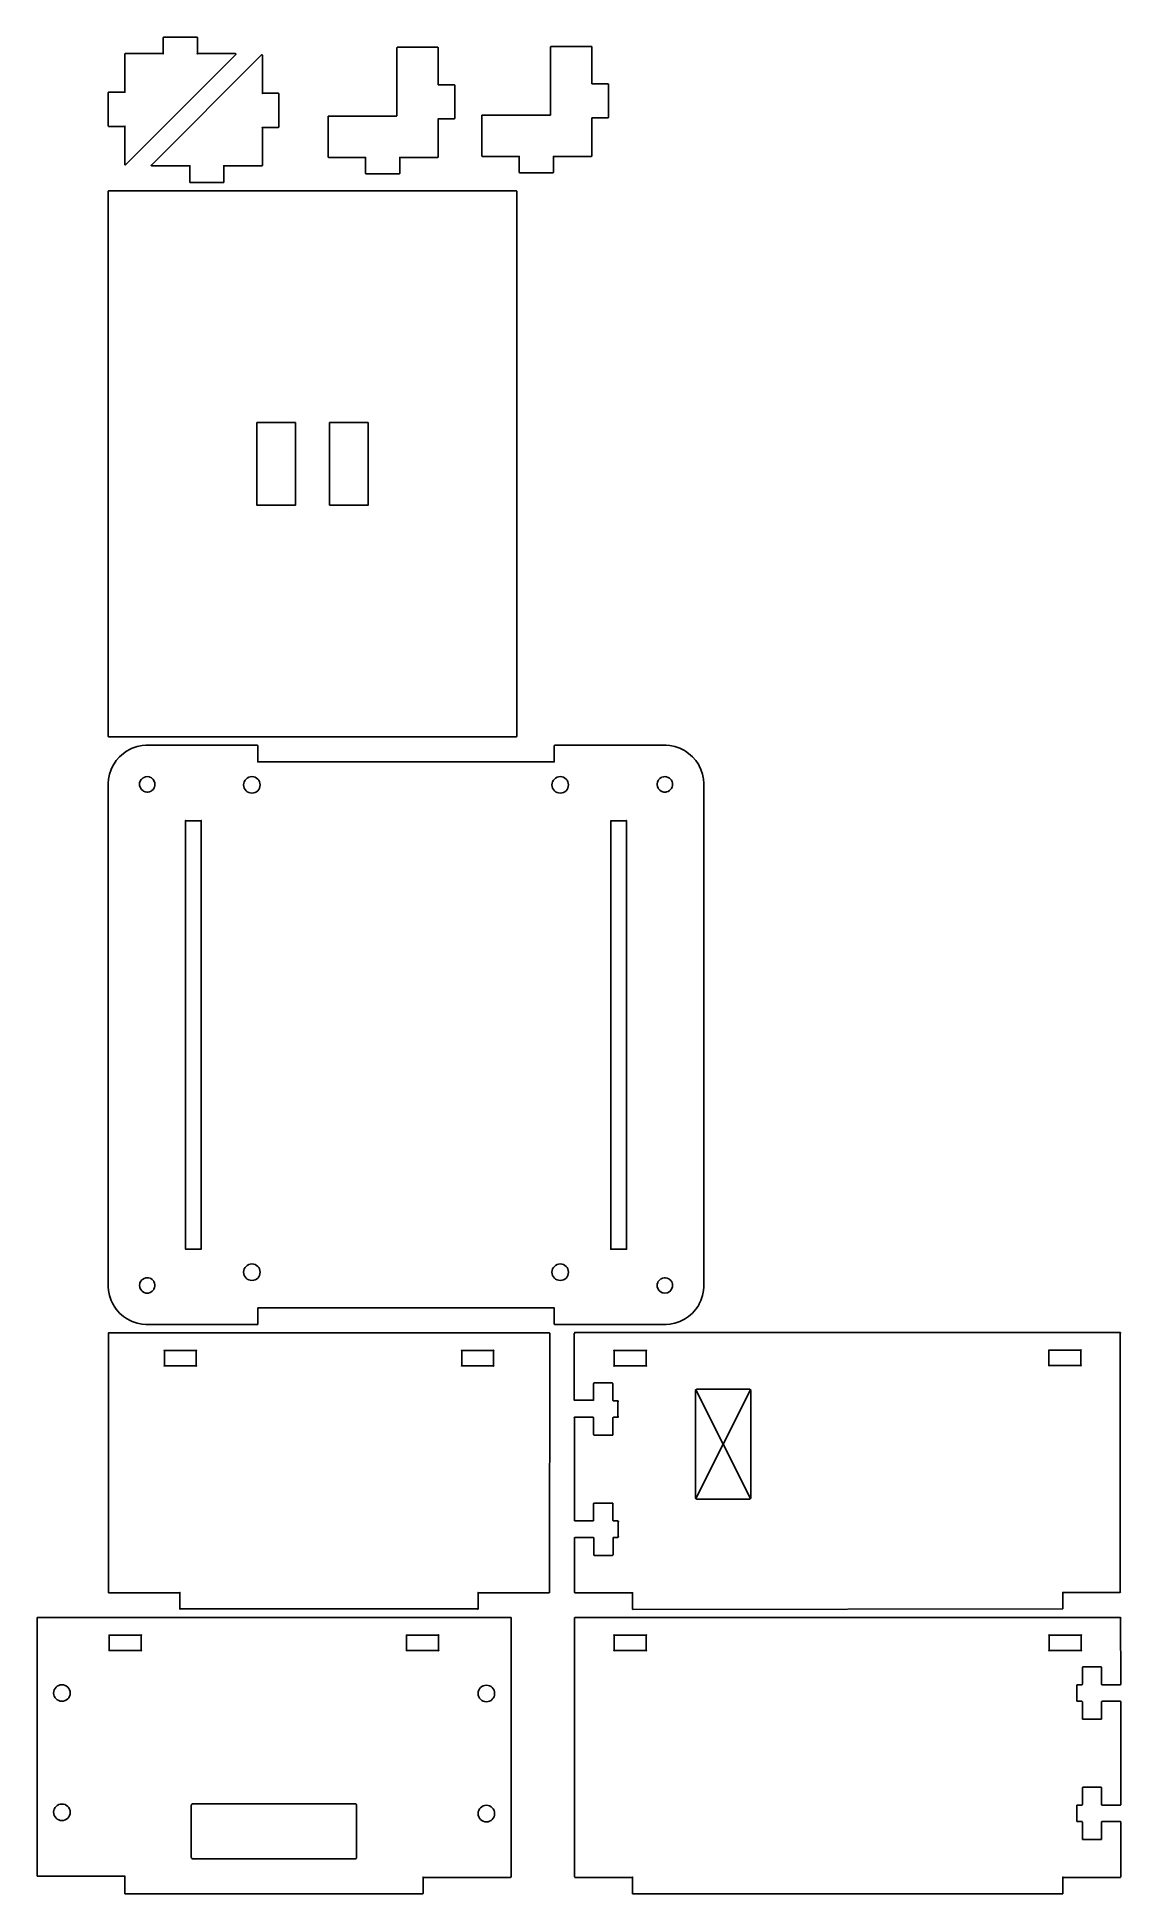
# Model space of a CAD drawing. Header units: millimetres. Extents: x 6 to 203, y 22 to 359.
import ezdxf

# ---------------------------------------------------------------- set-up
doc = ezdxf.new("R2010")
doc.units = ezdxf.units.MM
doc.layers.get('0').update_dxf_attribs({"linetype": 'CONTINUOUS'})

msp = doc.modelspace()

# ---------------------------------------------------------------- linework, layer by layer
for p, q in [((45.86, 227.26), (45.88, 227.26)), ((45.88, 227.26), (45.9, 227.29)), ((45.9, 227.29), (45.9, 227.3)), ((99.71, 227.3), (99.7, 227.3)), ((99.74, 227.29), (99.71, 227.3)), ((99.74, 227.26), (99.74, 227.29)), ((32.78, 216.64), (32.76, 216.64)), ((32.8, 216.61), (32.78, 216.64)), ((32.8, 216.6), (32.8, 216.61)), ((35.61, 216.64), (35.6, 216.61)), ((35.6, 216.6), (35.64, 216.62)), ((35.6, 216.61), (35.6, 216.6)), ((35.64, 216.64), (35.61, 216.64)), ((35.64, 216.62), (35.64, 216.64)), ((109.99, 216.64), (109.96, 216.64)), ((109.96, 216.64), (109.96, 216.61)), ((109.96, 216.61), (109.99, 216.6)), ((110, 216.61), (109.99, 216.64)), ((109.99, 216.6), (110, 216.6)), ((112.81, 216.64), (112.8, 216.61)), ((112.8, 216.61), (112.8, 216.6)), ((112.81, 216.64), (112.81, 216.64)), ((112.81, 216.61), (112.81, 216.64)), ((32.79, 138.8), (32.76, 138.79)), ((32.8, 138.8), (32.79, 138.8)), ((35.61, 138.8), (35.6, 138.8)), ((35.6, 138.79), (35.62, 138.76)), ((35.64, 138.79), (35.61, 138.8)), ((35.62, 138.76), (35.64, 138.76)), ((35.64, 138.76), (35.64, 138.79)), ((18.73, 123.57), (18.7, 123.52)), ((18.7, 123.52), (18.7, 123.5)), ((18.78, 123.6), (18.73, 123.57)), ((202.52, 123.62), (202.47, 123.65)), ((202.55, 123.57), (202.52, 123.62)), ((202.55, 123.55), (202.55, 123.57)), ((135.39, 93.38), (125.39, 113.38)), ((125.39, 93.38), (135.39, 113.38)), ((18.7, 76.5), (18.7, 76.48)), ((18.7, 76.48), (18.73, 76.43)), ((18.73, 76.43), (18.78, 76.4)), ((98.87, 76.43), (98.9, 76.48)), ((98.9, 76.48), (98.9, 76.5)), ((202.51, 76.45), (202.57, 76.48)), ((202.57, 76.48), (202.6, 76.53)), ((202.6, 76.53), (202.6, 76.55)), ((8.8, 71.9), (8.78, 71.9)), ((8.78, 71.9), (8.78, 71.9)), ((31.7, 73.48), (31.73, 73.43)), ((31.73, 73.43), (31.78, 73.4)), ((31.78, 73.4), (31.8, 73.4)), ((85.8, 73.4), (85.82, 73.4)), ((85.82, 73.4), (85.87, 73.43)), ((85.87, 73.43), (85.9, 73.48)), ((88.81, 71.9), (88.8, 71.9)), ((103.4, 71.82), (103.4, 71.8)), ((192, 73.44), (192.02, 73.44)), ((202.6, 71.82), (202.57, 71.87)), ((202.6, 71.8), (202.6, 71.82)), ((103.4, 24.8), (103.4, 24.78)), ((202.6, 24.78), (202.6, 24.8)), ((21.73, 21.73), (21.78, 21.7)), ((21.78, 21.7), (21.8, 21.7)), ((75.8, 21.7), (75.82, 21.7)), ((75.82, 21.7), (75.87, 21.73)), ((192, 21.7), (192.02, 21.7))]:
    msp.add_line(p, q)
for points in [[(34.9, 355.9), (34.9, 358.8), (34.9, 358.82), (34.87, 358.87), (34.82, 358.9), (34.8, 358.9), (28.8, 358.9), (28.78, 358.9), (28.73, 358.87), (28.7, 358.82), (28.7, 358.8), (28.7, 355.9), (28.7, 355.89), (28.71, 355.86), (28.74, 355.87), (28.74, 355.89), (28.71, 355.9), (28.7, 355.9), (21.8, 355.9), (21.78, 355.9), (21.73, 355.87), (21.7, 355.82), (21.7, 355.8), (21.7, 348.9), (21.71, 348.9), (21.74, 348.89), (21.74, 348.86), (21.71, 348.86), (21.7, 348.89), (21.7, 348.9), (18.8, 348.9), (18.78, 348.9), (18.73, 348.87), (18.7, 348.82), (18.7, 348.8), (18.7, 342.8), (18.7, 342.78), (18.73, 342.73), (18.78, 342.7), (18.8, 342.7), (21.7, 342.7), (21.7, 335.8), (21.7, 335.78), (21.73, 335.73), (21.78, 335.7), (21.8, 335.7), (21.82, 335.7), (21.87, 335.73), (21.87, 335.73), (41.87, 355.73), (41.87, 355.73), (41.9, 355.78), (41.9, 355.8), (41.9, 355.82), (41.87, 355.87), (41.82, 355.9), (41.8, 355.9)], [(26.61, 335.5), (33.51, 335.5), (33.51, 332.6), (33.51, 332.58), (33.54, 332.53), (33.59, 332.5), (33.61, 332.5), (39.61, 332.5), (39.63, 332.5), (39.68, 332.53), (39.71, 332.58), (39.71, 332.6), (39.71, 335.5), (39.7, 335.5), (39.67, 335.51), (39.67, 335.54), (39.69, 335.54), (39.71, 335.51), (39.71, 335.5), (46.61, 335.5), (46.62, 335.5), (46.68, 335.53), (46.71, 335.58), (46.71, 335.6), (46.71, 342.5), (46.7, 342.5), (46.67, 342.51), (46.67, 342.54), (46.69, 342.54), (46.71, 342.51), (46.71, 342.5), (49.61, 342.5), (49.62, 342.5), (49.68, 342.53), (49.71, 342.58), (49.71, 342.6), (49.71, 348.6), (49.71, 348.62), (49.68, 348.67), (49.62, 348.7), (49.61, 348.7), (46.71, 348.7), (46.71, 348.69), (46.69, 348.66), (46.67, 348.66), (46.67, 348.69), (46.7, 348.7), (46.71, 348.7), (46.71, 355.6), (46.71, 355.62), (46.68, 355.67), (46.62, 355.7), (46.61, 355.7), (46.59, 355.7), (46.54, 355.67), (46.54, 355.67), (26.54, 335.67), (26.53, 335.67), (26.51, 335.62), (26.51, 335.6), (26.51, 335.58), (26.54, 335.53), (26.59, 335.5)], [(34.89, 355.86), (34.9, 355.89), (34.9, 355.9), (34.89, 355.9), (34.86, 355.89), (34.86, 355.87)], [(21.7, 342.7), (21.71, 342.7), (21.74, 342.71), (21.74, 342.74), (21.71, 342.74), (21.7, 342.71)], [(33.55, 335.51), (33.55, 335.54), (33.52, 335.54), (33.51, 335.51), (33.51, 335.5), (33.52, 335.5)], [(92.82, 331), (92.8, 331), (18.8, 331), (18.78, 331), (18.73, 330.97), (18.7, 330.92), (18.7, 330.9), (18.7, 231.9), (18.7, 231.88), (18.73, 231.83), (18.78, 231.8), (18.8, 231.8), (92.8, 231.8), (92.82, 231.8), (92.87, 231.83), (92.9, 231.88), (92.9, 231.9), (92.9, 330.9), (92.9, 330.92), (92.87, 330.97)], [(45.7, 288.9), (52.7, 288.9), (52.7, 273.9), (45.7, 273.9)], [(58.9, 273.9), (58.9, 288.9), (65.9, 288.9), (65.9, 273.9)], [(20.78, 127.18), (21.48, 126.57), (22.05, 126.17), (22.25, 126.05), (22.45, 125.94), (23.08, 125.64), (23.96, 125.34), (24.87, 125.16), (25.57, 125.1), (25.8, 125.1), (35.8, 125.1), (45.8, 125.1), (45.82, 125.1), (45.87, 125.13), (45.9, 125.18), (45.9, 125.2), (45.9, 128.1), (99.7, 128.1), (99.7, 125.2), (99.7, 125.18), (99.73, 125.13), (99.78, 125.1), (99.8, 125.1), (109.8, 125.1), (119.8, 125.1), (120.03, 125.1), (120.73, 125.16), (121.64, 125.34), (122.51, 125.64), (123.15, 125.94), (123.35, 126.05), (123.55, 126.17), (124.12, 126.57), (124.82, 127.18), (125.43, 127.88), (125.83, 128.45), (125.95, 128.65), (126.06, 128.85), (126.36, 129.49), (126.66, 130.36), (126.84, 131.27), (126.9, 131.97), (126.9, 132.2), (126.9, 223.2), (126.9, 223.43), (126.84, 224.13), (126.66, 225.04), (126.36, 225.92), (126.06, 226.55), (125.95, 226.75), (125.83, 226.95), (125.43, 227.53), (124.82, 228.22), (124.12, 228.83), (123.55, 229.23), (123.35, 229.35), (123.15, 229.47), (122.51, 229.76), (121.64, 230.06), (120.73, 230.24), (120.03, 230.3), (119.8, 230.3), (109.8, 230.3), (99.8, 230.3), (99.78, 230.3), (99.73, 230.27), (99.7, 230.22), (99.7, 230.2), (99.7, 227.3), (99.7, 227.29), (99.71, 227.26), (99.74, 227.26), (45.86, 227.26), (45.86, 227.29), (45.89, 227.3), (45.9, 227.3), (45.9, 230.2), (45.9, 230.22), (45.87, 230.27), (45.82, 230.3), (45.8, 230.3), (35.8, 230.3), (25.8, 230.3), (25.57, 230.3), (24.87, 230.24), (23.96, 230.06), (23.08, 229.76), (22.45, 229.47), (22.25, 229.35), (22.05, 229.23), (21.48, 228.83), (20.78, 228.22), (20.17, 227.53), (19.77, 226.95), (19.65, 226.75), (19.54, 226.55), (19.24, 225.92), (18.94, 225.04), (18.76, 224.13), (18.7, 223.43), (18.7, 223.2), (18.7, 132.2), (18.7, 131.97), (18.76, 131.27), (18.94, 130.36), (19.24, 129.49), (19.53, 128.85), (19.65, 128.65), (19.77, 128.45), (20.17, 127.88)], [(26.26, 224.53), (26.56, 224.38), (26.81, 224.17), (26.86, 224.12), (26.9, 224.07), (27.07, 223.78), (27.18, 223.47), (27.19, 223.4), (27.2, 223.33), (27.18, 223), (27.1, 222.68), (27.07, 222.62), (27.05, 222.56), (26.86, 222.28), (26.61, 222.06), (26.56, 222.02), (26.5, 221.99), (26.19, 221.86), (25.9, 221.8), (25.8, 221.8), (25.7, 221.8), (25.4, 221.86), (25.1, 221.99), (25.04, 222.02), (24.99, 222.06), (24.74, 222.28), (24.55, 222.56), (24.53, 222.62), (24.5, 222.68), (24.41, 223), (24.41, 223.33), (24.41, 223.4), (24.42, 223.47), (24.53, 223.78), (24.7, 224.07), (24.74, 224.12), (24.79, 224.17), (25.04, 224.38), (25.34, 224.53), (25.41, 224.54), (25.47, 224.56), (25.8, 224.6), (26.13, 224.56), (26.2, 224.54)], [(120.07, 224.58), (120.38, 224.47), (120.67, 224.3), (120.72, 224.26), (120.77, 224.22), (120.98, 223.96), (121.12, 223.66), (121.14, 223.59), (121.16, 223.53), (121.2, 223.2), (121.16, 222.87), (121.14, 222.81), (121.12, 222.74), (120.98, 222.44), (120.77, 222.19), (120.72, 222.14), (120.67, 222.1), (120.38, 221.93), (120.07, 221.82), (120, 221.81), (119.93, 221.81), (119.6, 221.81), (119.28, 221.9), (119.22, 221.93), (119.16, 221.96), (118.88, 222.14), (118.66, 222.39), (118.62, 222.44), (118.59, 222.5), (118.46, 222.81), (118.4, 223.1), (118.4, 223.2), (118.4, 223.3), (118.46, 223.59), (118.59, 223.9), (118.62, 223.96), (118.66, 224.01), (118.88, 224.26), (119.16, 224.45), (119.22, 224.47), (119.28, 224.5), (119.6, 224.59), (119.93, 224.6), (120, 224.59)], [(32.8, 138.79), (32.8, 138.8), (35.6, 138.8), (35.6, 138.79), (35.6, 216.6), (35.6, 216.6), (32.8, 216.6), (32.79, 216.6), (32.76, 216.61), (32.76, 216.64), (32.76, 138.79), (32.76, 138.76), (32.79, 138.76)], [(112.84, 138.79), (112.81, 138.8), (112.81, 138.8), (110, 138.8), (110, 138.79), (109.99, 138.76), (109.96, 138.76), (109.96, 138.79), (109.99, 138.8), (110, 138.8), (110, 216.61), (110, 216.6), (112.8, 216.6), (112.8, 216.6), (112.81, 216.61), (112.81, 138.8), (112.81, 138.76), (112.81, 138.76), (112.84, 138.76)], [(24.44, 131.87), (24.4, 132.2), (24.44, 132.53), (24.46, 132.59), (24.47, 132.66), (24.62, 132.96), (24.83, 133.22), (24.88, 133.26), (24.93, 133.3), (25.22, 133.47), (25.53, 133.58), (25.6, 133.59), (25.67, 133.59), (26, 133.59), (26.32, 133.5), (26.38, 133.47), (26.44, 133.45), (26.72, 133.26), (26.94, 133.01), (26.98, 132.96), (27.01, 132.9), (27.14, 132.59), (27.2, 132.3), (27.2, 132.2), (27.2, 132.1), (27.14, 131.81), (27.01, 131.5), (26.98, 131.44), (26.94, 131.39), (26.72, 131.14), (26.44, 130.96), (26.38, 130.93), (26.32, 130.9), (26, 130.81), (25.67, 130.81), (25.6, 130.81), (25.53, 130.82), (25.22, 130.93), (24.93, 131.1), (24.88, 131.14), (24.83, 131.19), (24.62, 131.44), (24.47, 131.74), (24.46, 131.81)], [(118.74, 131.28), (118.7, 131.33), (118.53, 131.62), (118.42, 131.94), (118.41, 132), (118.4, 132.07), (118.41, 132.4), (118.5, 132.72), (118.53, 132.78), (118.55, 132.84), (118.74, 133.12), (118.99, 133.34), (119.04, 133.38), (119.1, 133.41), (119.4, 133.54), (119.7, 133.6), (119.8, 133.6), (119.9, 133.6), (120.19, 133.54), (120.5, 133.41), (120.56, 133.38), (120.61, 133.34), (120.86, 133.12), (121.04, 132.84), (121.07, 132.78), (121.1, 132.72), (121.19, 132.4), (121.2, 132.07), (121.19, 132), (121.18, 131.94), (121.07, 131.62), (120.9, 131.33), (120.86, 131.28), (120.81, 131.23), (120.56, 131.02), (120.26, 130.88), (120.2, 130.86), (120.13, 130.84), (119.8, 130.8), (119.47, 130.84), (119.41, 130.86), (119.34, 130.88), (119.04, 131.02), (118.79, 131.23)], [(98.82, 76.4), (98.87, 76.43), (98.9, 123.5), (98.9, 123.52), (98.87, 123.57), (98.82, 123.6), (98.8, 123.6), (95.8, 123.6), (21.8, 123.6), (18.8, 123.6), (18.78, 123.6), (18.78, 76.4), (18.8, 76.4), (21.8, 76.4), (31.7, 76.4), (31.71, 76.4), (31.74, 76.41), (31.74, 76.44), (31.71, 76.44), (31.7, 76.41), (31.7, 76.4), (31.7, 73.5), (31.7, 73.48), (85.9, 73.48), (85.9, 73.5), (85.9, 76.4), (95.8, 76.4), (98.8, 76.4)], [(34.74, 117.56), (34.74, 117.59), (34.71, 117.6), (34.7, 117.6), (34.7, 120.4), (34.7, 120.41), (34.71, 120.44), (34.74, 120.44), (34.74, 120.41), (34.71, 120.4), (34.7, 120.4), (28.9, 120.4), (28.9, 117.6), (28.9, 117.59), (28.89, 117.56), (28.86, 117.56), (28.86, 117.59), (28.89, 117.6), (28.9, 117.6), (31.8, 117.6), (34.7, 117.6), (34.7, 117.59), (34.71, 117.56)], [(28.89, 120.4), (28.9, 120.4), (28.9, 120.41), (28.89, 120.44), (28.86, 120.44), (28.86, 120.41)], [(82.88, 120.44), (82.86, 120.44), (82.86, 120.41), (82.89, 120.4), (82.9, 120.4), (82.9, 120.41)], [(88.74, 117.59), (88.71, 117.6), (88.7, 117.6), (82.9, 117.6), (82.9, 120.4), (85.8, 120.4), (88.7, 120.4), (88.7, 117.6), (88.7, 117.59), (88.71, 117.56), (88.74, 117.56)], [(88.74, 120.44), (88.71, 120.44), (88.7, 120.41), (88.7, 120.4), (88.71, 120.4), (88.74, 120.41)], [(116.44, 120.44), (116.41, 120.44), (116.4, 120.41), (116.4, 120.4), (116.4, 117.6), (113.5, 117.6), (110.6, 117.6), (110.6, 120.4), (110.6, 120.41), (110.59, 120.44), (110.56, 120.44), (110.56, 120.41), (110.59, 120.4), (110.6, 120.4), (116.4, 120.4), (116.41, 120.4), (116.44, 120.41)], [(195.37, 120.48), (195.36, 120.45), (195.36, 120.44), (195.36, 117.64), (195.36, 117.63), (195.37, 117.6), (195.39, 117.6), (195.4, 117.63), (195.37, 117.64), (195.36, 117.64), (189.56, 117.63), (189.56, 120.43), (189.54, 120.43), (189.51, 120.45), (189.52, 120.47), (189.54, 120.48), (189.56, 120.44), (189.56, 120.43), (192.46, 120.44), (195.36, 120.44), (195.37, 120.44), (195.4, 120.45), (195.39, 120.48)], [(82.86, 117.56), (82.88, 117.56), (82.9, 117.59), (82.9, 117.6), (82.89, 117.6), (82.86, 117.59)], [(110.6, 117.59), (110.6, 117.6), (110.59, 117.6), (110.56, 117.59), (110.56, 117.56), (110.59, 117.56)], [(116.4, 117.59), (116.41, 117.56), (116.44, 117.56), (116.44, 117.59), (116.41, 117.6), (116.4, 117.6)], [(189.51, 117.62), (189.52, 117.6), (189.54, 117.59), (189.56, 117.63), (189.56, 117.63), (189.55, 117.63)], [(85.86, 76.41), (85.89, 76.4), (85.9, 76.4), (85.9, 76.41), (85.88, 76.44), (85.86, 76.44)], [(192.08, 76.48), (192.06, 76.48), (192.05, 76.45), (192.09, 76.44), (192.1, 76.44), (192.1, 76.45)], [(21.8, 65.9), (18.9, 65.9), (18.9, 68.7), (18.9, 68.71), (18.89, 68.74), (18.86, 68.74), (18.86, 68.71), (18.89, 68.7), (18.9, 68.7), (24.7, 68.7), (24.71, 68.7), (24.74, 68.71), (24.74, 68.74), (24.71, 68.74), (24.7, 68.71), (24.7, 68.7), (24.7, 65.9)], [(72.89, 68.7), (72.9, 68.7), (72.9, 65.9), (78.7, 65.9), (78.71, 65.9), (78.74, 65.89), (78.74, 65.86), (78.71, 65.86), (78.7, 65.89), (78.7, 65.9), (78.7, 68.7), (75.8, 68.7), (72.9, 68.7), (72.9, 68.71), (72.88, 68.74), (72.86, 68.74), (72.86, 68.71)], [(78.74, 68.71), (78.74, 68.74), (78.71, 68.74), (78.7, 68.71), (78.7, 68.7), (78.71, 68.7)], [(113.5, 65.9), (110.6, 65.9), (110.6, 65.89), (110.59, 65.86), (110.56, 65.86), (110.56, 65.89), (110.59, 65.9), (110.6, 65.9), (110.6, 68.7), (110.6, 68.71), (110.59, 68.74), (110.56, 68.74), (110.56, 68.71), (110.59, 68.7), (110.6, 68.7), (116.4, 68.7), (116.4, 65.9)], [(116.4, 68.7), (116.41, 68.7), (116.44, 68.71), (116.44, 68.74), (116.41, 68.74), (116.4, 68.71)], [(189.56, 68.71), (189.59, 68.7), (189.6, 68.7), (189.6, 65.9), (195.4, 65.9), (195.4, 65.89), (195.41, 65.86), (195.44, 65.86), (195.44, 65.89), (195.41, 65.9), (195.4, 65.9), (195.4, 68.7), (195.4, 68.71), (195.41, 68.74), (195.44, 68.74), (195.44, 68.71), (195.41, 68.7), (195.4, 68.7), (192.5, 68.7), (189.6, 68.7), (189.6, 68.71), (189.59, 68.74), (189.56, 68.74)], [(18.89, 65.9), (18.86, 65.89), (18.86, 65.86), (18.89, 65.86), (18.9, 65.89), (18.9, 65.9)], [(24.7, 65.9), (24.7, 65.89), (24.71, 65.86), (24.74, 65.86), (24.74, 65.89), (24.71, 65.9)], [(72.9, 65.9), (72.89, 65.9), (72.86, 65.89), (72.86, 65.86), (72.88, 65.86), (72.9, 65.89)], [(116.4, 65.9), (116.4, 65.89), (116.41, 65.86), (116.44, 65.86), (116.44, 65.89), (116.41, 65.9)], [(189.56, 65.86), (189.59, 65.86), (189.6, 65.89), (189.6, 65.9), (189.59, 65.9), (189.56, 65.89)], [(192.1, 24.7), (192.1, 24.71), (192.09, 24.74), (192.06, 24.74), (192.06, 24.72), (192.09, 24.7)]]:
    msp.add_lwpolyline(points, close=True)
for points in [[(65.44, 337.06), (58.75, 337.06, -0.414214), (58.65, 337.16), (58.65, 344.46, -0.414214), (58.75, 344.56), (71.05, 344.56, 0.414214), (71.15, 344.66), (71.15, 356.96, -0.414214), (71.25, 357.06), (78.55, 357.06, -0.414214), (78.65, 356.96), (78.65, 350.27, 2.414214), (78.66, 350.26), (81.55, 350.26, -0.414214), (81.65, 350.16), (81.65, 344.16, -0.414214), (81.55, 344.06), (78.66, 344.06, 2.414214), (78.65, 344.05), (78.65, 337.16, -0.414214), (78.55, 337.06), (71.66, 337.06, 2.414214), (71.65, 337.05), (71.65, 334.16, -0.414214), (71.55, 334.06), (65.55, 334.06, -0.414214), (65.45, 334.16), (65.45, 337.05, 2.414214)], [(106.56, 350.44, 2.414214), (106.57, 350.43), (109.46, 350.43, -0.414214), (109.56, 350.33), (109.56, 344.33, -0.414214), (109.46, 344.23), (106.57, 344.23, 2.414214), (106.56, 344.22), (106.56, 337.33, -0.414214), (106.46, 337.23), (99.57, 337.23, 2.414214), (99.56, 337.22), (99.56, 334.33, -0.414214), (99.46, 334.23), (93.46, 334.23, -0.414214), (93.36, 334.33), (93.36, 337.22, 2.414214), (93.35, 337.23), (86.66, 337.23, -0.414214), (86.56, 337.33), (86.56, 344.63, -0.414214), (86.66, 344.73), (98.96, 344.73, 0.414214), (99.06, 344.83), (99.06, 357.13, -0.414214), (99.16, 357.23), (106.46, 357.23, -0.414214), (106.56, 357.13)], [(113.98, 73.36), (114, 73.36), (192.02, 73.44), (192.07, 73.47), (192.1, 73.52), (192.1, 73.54), (192.1, 76.44), (202.5, 76.45), (202.51, 76.45), (202.47, 123.65), (202.45, 123.65), (103.45, 123.65), (103.61, 123.65), (103.38, 123.52), (103.35, 123.47), (103.35, 123.45), (103.35, 111.35, 0.400899), (103.45, 111.34), (106.75, 111.34, 0.385157), (106.85, 111.36), (106.85, 114.4, -0.385413), (106.95, 114.48), (110.25, 114.48, -0.405607), (110.35, 114.4), (110.35, 111.35, 0.414254), (110.45, 111.25), (111.24, 111.25, -0.874456), (111.29, 111.06), (111.29, 108.45, -0.833117), (111.26, 108.25), (110.46, 108.25, 0.394116), (110.38, 108.15), (110.38, 105.1, -0.451339), (110.26, 104.98), (106.96, 104.98, -0.425054), (106.87, 105.1), (106.87, 108.15, 0.430752), (106.76, 108.28), (103.45, 108.28, 0.755623), (103.39, 108.07), (103.39, 89.58, 0.90825), (103.54, 89.46), (106.71, 89.46, 0.742468), (106.87, 89.56), (106.87, 92.58, -0.414245), (106.97, 92.68), (110.27, 92.68, -0.419497), (110.38, 92.58), (110.38, 89.53, 0.408518), (110.47, 89.43), (111.26, 89.43, -0.874388), (111.31, 89.24), (111.31, 86.63, -0.833092), (111.28, 86.44), (110.48, 86.44, 0.403613), (110.39, 86.33), (110.39, 83.28, -0.427184), (110.28, 83.18), (106.98, 83.18, -0.41421), (106.88, 83.28), (106.88, 86.33, 0.414214), (106.78, 86.43), (103.48, 86.43, 0.278206), (103.39, 86.37), (103.4, 76.45), (103.4, 76.44), (103.43, 76.38), (103.48, 76.35), (103.5, 76.35), (113.9, 76.36), (113.9, 76.37), (113.91, 76.41), (113.94, 76.4), (113.94, 76.38), (113.91, 76.36), (113.9, 76.36), (113.9, 73.46), (113.9, 73.45), (113.93, 73.39)], [(135.09, 93.38), (125.69, 93.38, -0.414214), (125.39, 93.68), (125.39, 113.08, -0.414214), (125.69, 113.38), (135.09, 113.38, -0.414214), (135.39, 113.08), (135.39, 93.68, -0.414214)], [(21.72, 24.87), (21.74, 24.74), (21.71, 24.74), (21.7, 24.71), (21.7, 24.9), (21.7, 21.8), (21.7, 21.78), (21.73, 21.73), (75.87, 21.73), (75.9, 21.78), (75.9, 21.8), (75.9, 24.7), (75.9, 24.71), (75.88, 24.74), (75.86, 24.74), (75.86, 24.71), (75.89, 24.7), (75.9, 24.7), (85.8, 24.7), (88.8, 24.7), (88.82, 24.7), (91.79, 24.7, 0.414257), (91.89, 24.8), (91.89, 71.8, 0.414508), (91.79, 71.9), (88.8, 71.9), (85.8, 71.9), (11.8, 71.9), (8.8, 71.9), (5.9, 71.9, 0.414146), (5.8, 71.8), (5.8, 25, 0.414214), (5.9, 24.9), (8.8, 24.9), (11.8, 24.9), (21.7, 24.9), (21.78, 24.9)], [(103.43, 71.87), (103.4, 71.82), (103.4, 24.78), (103.43, 24.73), (103.48, 24.7), (103.5, 24.7), (113.9, 24.7), (113.9, 24.71), (113.91, 24.74), (113.94, 24.74), (113.94, 24.72), (113.91, 24.7), (113.9, 24.7), (113.9, 21.8), (113.9, 21.78), (113.93, 21.73), (113.98, 21.7), (114, 21.7), (192.02, 21.7), (192.07, 21.73), (192.1, 21.78), (192.1, 21.8), (192.1, 24.7), (202.5, 24.7), (202.52, 24.7), (202.57, 24.73), (202.6, 24.78), (202.6, 34.8, 0.231212), (202.52, 34.82), (199.22, 34.82, 0.414214), (199.12, 34.72), (199.12, 31.67, -0.414214), (199.02, 31.57), (195.72, 31.57, -0.414214), (195.62, 31.67), (195.62, 34.72, 0.414214), (195.52, 34.82), (194.72, 34.82, -0.414214), (194.62, 34.92), (194.62, 37.72, -0.414214), (194.72, 37.82), (195.52, 37.82, 0.414214), (195.62, 37.92), (195.62, 40.97, -0.414214), (195.72, 41.07), (199.02, 41.07, -0.414214), (199.12, 40.97), (199.12, 37.92, 0.414214), (199.22, 37.82), (202.52, 37.82, 0.414214), (202.62, 37.92), (202.62, 56.57, 0.414214), (202.52, 56.67), (199.22, 56.67, 0.414214), (199.12, 56.57), (199.12, 53.52, -0.414214), (199.02, 53.42), (195.72, 53.42, -0.414214), (195.62, 53.52), (195.62, 56.57, 0.414214), (195.52, 56.67), (194.72, 56.67, -0.414214), (194.62, 56.77), (194.62, 59.57, -0.414214), (194.72, 59.67), (195.52, 59.67, 0.414214), (195.62, 59.77), (195.62, 62.82, -0.414214), (195.72, 62.92), (199.02, 62.92, -0.414214), (199.12, 62.82), (199.12, 59.77, 0.414214), (199.22, 59.67), (202.52, 59.67, 0.414214), (202.62, 59.77), (202.57, 71.87), (202.52, 71.9), (202.5, 71.9), (103.5, 71.9), (103.48, 71.9)], [(34.1, 38.06), (63.5, 38.06, -0.414214), (63.8, 37.76), (63.8, 28.36, -0.414214), (63.5, 28.06), (34.1, 28.06, -0.414214), (33.8, 28.36), (33.8, 37.76, -0.414214)]]:
    msp.add_lwpolyline(points, format="xyb", close=True)
for centre in [(44.8, 223.1), (100.8, 223.1), (44.8, 134.6), (100.8, 134.6), (10.3, 58.17), (87.39, 58.09), (10.3, 36.52), (87.39, 36.28)]:
    msp.add_circle(centre, 1.5)

doc.saveas('drawing.dxf')
